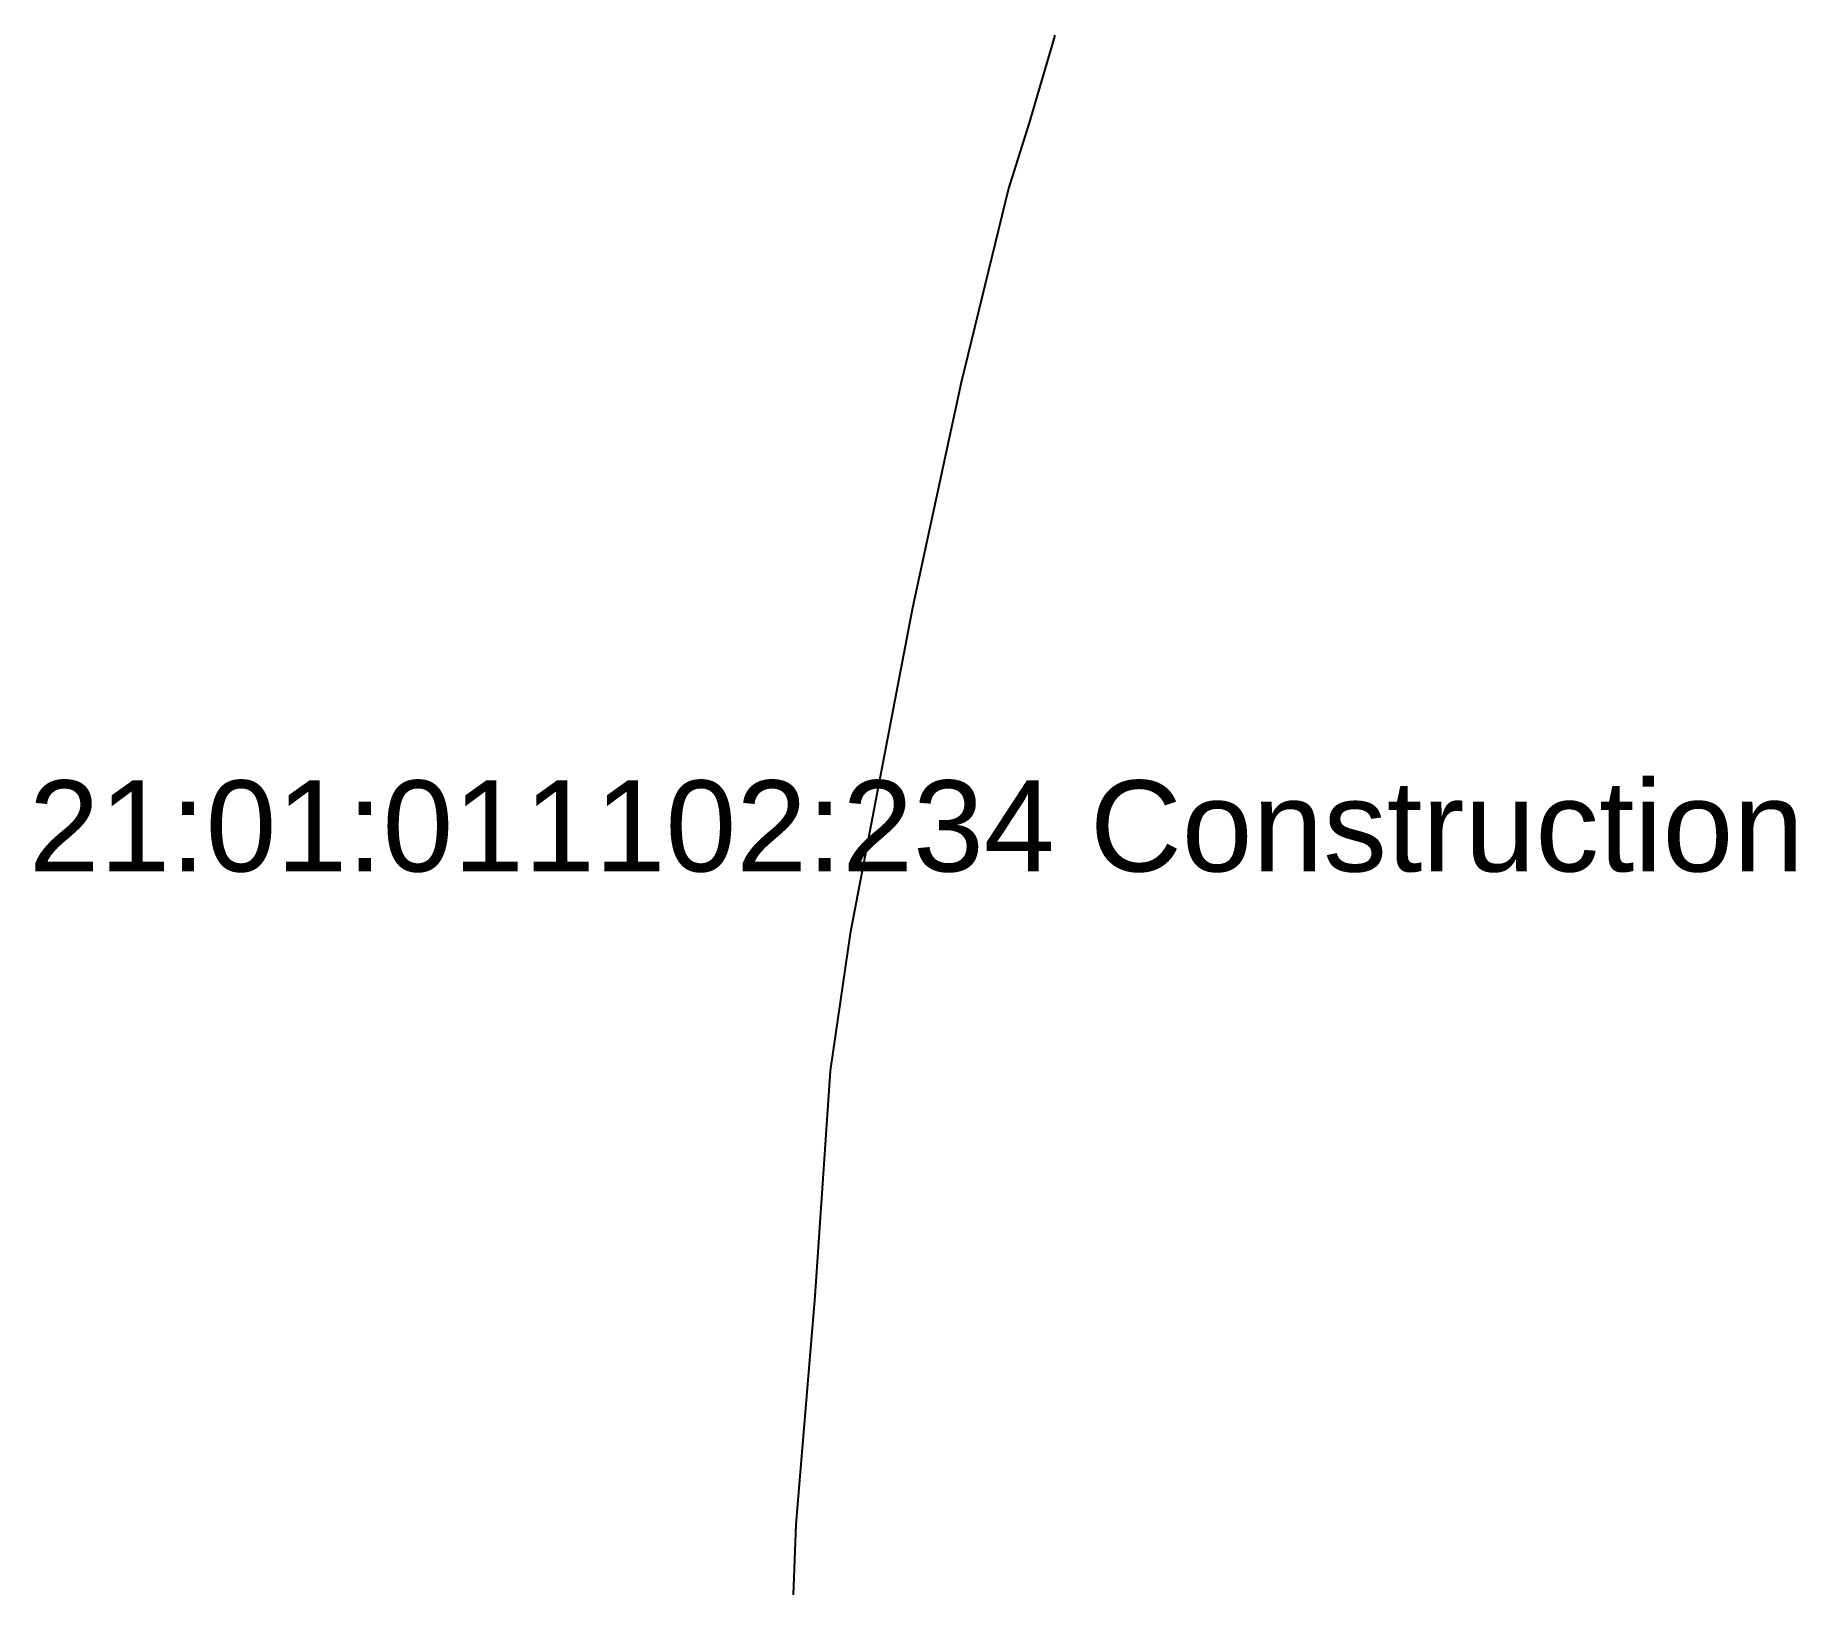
# Model space of a CAD drawing. Header units: millimetres. Extents: x 1220316 to 1220474, y 407934 to 408074.
import ezdxf
from ezdxf.enums import TextEntityAlignment as Align

# ---------------------------------------------------------------- set-up
doc = ezdxf.new("R2010")
doc.units = ezdxf.units.MM
doc.styles.get("Standard").update_dxf_attribs({"font": 'arial.ttf'})

# ---------------------------------------------------------------- blocks, each defined once
blk = doc.blocks.new('21 01 011102 234')
at = {"color": 63}
blk.add_lwpolyline([(1220407.39, 408073.78), (1220407.31, 408073.47), (1220405.08, 408065.93), (1220403.24, 408060.06), (1220399.01, 408042.68), (1220394.65, 408022.52), (1220389.06, 407993.38), (1220387.28, 407981.09), (1220385.9, 407960.91), (1220384.2, 407940.48), (1220383.96, 407934.18)], dxfattribs=at)
blk.add_text('21:01:011102:234 Construction', height=8.1515, dxfattribs=at).set_placement((1220395, 408003), align=Align.MIDDLE_CENTER)

msp = doc.modelspace()

# ---------------------------------------------------------------- block references
msp.add_blockref('21 01 011102 234', (0, 0))

doc.saveas('drawing.dxf')
